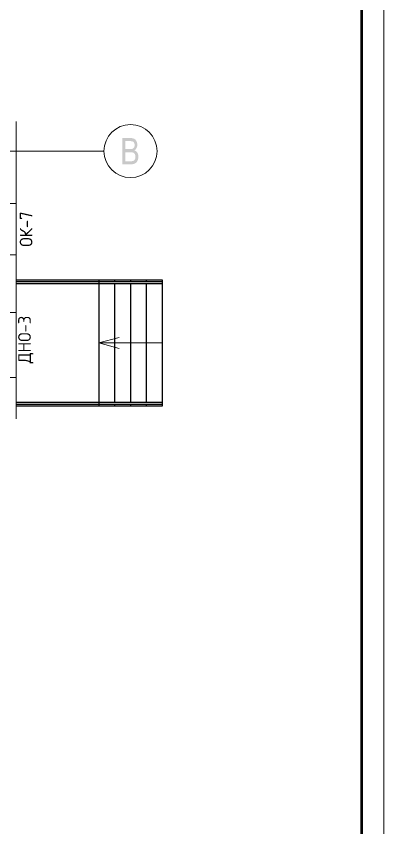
# Model space of a CAD drawing. Header units: millimetres. Extents: x -718 to 68664, y 3859 to 52864.
# Drawn here: x 61713 to 68664, y 27112 to 42447 of the extents above; entities that cross this region are included whole.
import ezdxf

# ---------------------------------------------------------------- set-up
doc = ezdxf.new("R2010")
doc.units = ezdxf.units.MM
doc.linetypes.add('ACAD_ISO04W100', pattern=[30, 24, -3, 0, -3])
for name, color, linetype, lineweight in [('Лестница', 136, 'Continuous', 18), ('Марка_окна_двери', 166, 'Continuous', 13), ('Оси', 136, 'ACAD_ISO04W100', 9), ('Рамка', 7, 'Continuous', 50), ('Терраса', 166, 'Continuous', 25), ('Тонкие', 8, 'Continuous', 13), ('фасад_навесной', 250, 'Continuous', 15)]:
    doc.layers.add(name, color=color, linetype=linetype, lineweight=lineweight)
doc.styles.add('GOST Common_1', font='isocpeur.ttf', dxfattribs={"width": 0.95, "height": 45})

msp = doc.modelspace()

# ---------------------------------------------------------------- hatches: boundary and pattern name
at = {"layer": 'Оси'}
h = msp.add_hatch(color=256, dxfattribs=at)
h.paths.add_polyline_path([(63723, 39648), (63723, 40146), (63872, 40146), (63894, 40145), (63913, 40142), (63931, 40137), (63945, 40131), (63958, 40122), (63970, 40112), (63980, 40099), (63989, 40084), (64000, 40052), (64004, 40019), (64001, 39988), (63990, 39959), (63983, 39945), (63973, 39933), (63962, 39922), (63949, 39913), (63966, 39905), (63980, 39895), (63993, 39883), (64004, 39868), (64013, 39851), (64019, 39833), (64022, 39814), (64023, 39793), (64021, 39759), (64012, 39728), (63998, 39701), (63983, 39681), (63963, 39667), (63939, 39657), (63910, 39650), (63875, 39648)])
h.paths.add_polyline_path([(63776, 39937), (63862, 39937), (63878, 39937), (63892, 39938), (63903, 39940), (63912, 39943), (63929, 39953), (63942, 39967), (63950, 39987), (63952, 40011), (63950, 40034), (63943, 40055), (63931, 40070), (63916, 40080), (63905, 40083), (63892, 40086), (63875, 40087), (63855, 40087), (63776, 40087)])
h.paths.add_polyline_path([(63776, 39707), (63875, 39707), (63896, 39708), (63911, 39709), (63927, 39715), (63941, 39723), (63952, 39735), (63961, 39751), (63967, 39770), (63969, 39793), (63966, 39819), (63958, 39841), (63944, 39858), (63926, 39870), (63915, 39873), (63901, 39876), (63886, 39878), (63868, 39878), (63776, 39878)])

# ---------------------------------------------------------------- linework, layer by layer
at = {"layer": 'Лестница'}
msp.add_line((64473, 36273), (63273, 36273), dxfattribs=at)
msp.add_lwpolyline([(63658, 36375), (63273, 36273), (63658, 36167)], dxfattribs=at)
at = {"layer": 'Оси', "ltscale": 0.3}
msp.add_line((55343, 39900), (63373, 39900), dxfattribs=at)
at = {"layer": 'Оси', "linetype": 'Continuous'}
msp.add_line((62873, 39900), (63373, 39900), dxfattribs=at)
msp.add_circle((63875, 39900), 502, dxfattribs=at)
at = {"layer": 'Рамка', "lineweight": 50}
msp.add_lwpolyline([(932, 4272), (68252, 4272), (68252, 52452), (932, 52452)], close=True, dxfattribs=at)
at = {"layer": 'Терраса'}
for p, q in [((61713, 37466), (64473, 37466)), ((61713, 37436), (64473, 37436)), ((63273, 37466), (63273, 35080)), ((63573, 37466), (63573, 37436)), ((63873, 37466), (63873, 37436)), ((64173, 37466), (64173, 37436)), ((64473, 37466), (64473, 35080)), ((61713, 37396), (64473, 37396)), ((63573, 37396), (63573, 35150)), ((63873, 37396), (63873, 35150)), ((64173, 37396), (64173, 35150)), ((64473, 35150), (61713, 35150)), ((64473, 35110), (61713, 35110)), ((64473, 35080), (61713, 35080)), ((63573, 35110), (63573, 35080)), ((63873, 35110), (63873, 35080)), ((64173, 35110), (64173, 35080))]:
    msp.add_line(p, q, dxfattribs=at)
at = {"layer": 'Тонкие'}
msp.add_lwpolyline([(-718, 3859), (68664, 3859), (68664, 52864), (-718, 52864)], close=True, dxfattribs=at)
at = {"layer": 'фасад_навесной'}
for p, q in [((61713, 40460), (61713, 34840)), ((61353, 38910), (61713, 38910)), ((61353, 37940), (61713, 37940)), ((61258, 36850), (61713, 36850)), ((61258, 35620), (61713, 35620))]:
    msp.add_line(p, q, dxfattribs=at)

# ---------------------------------------------------------------- texts
at = {"layer": 'Марка_окна_двери', "char_height": 240, "width": 889.38, "attachment_point": 1, "rotation": 90, "style": 'GOST Common_1'}
for s, insert in [('ОК-7', (61780, 38091)), ('ДНО-3', (61750, 35887))]:
    msp.add_mtext(s, dxfattribs=dict(at, insert=insert))

doc.saveas('drawing.dxf')
